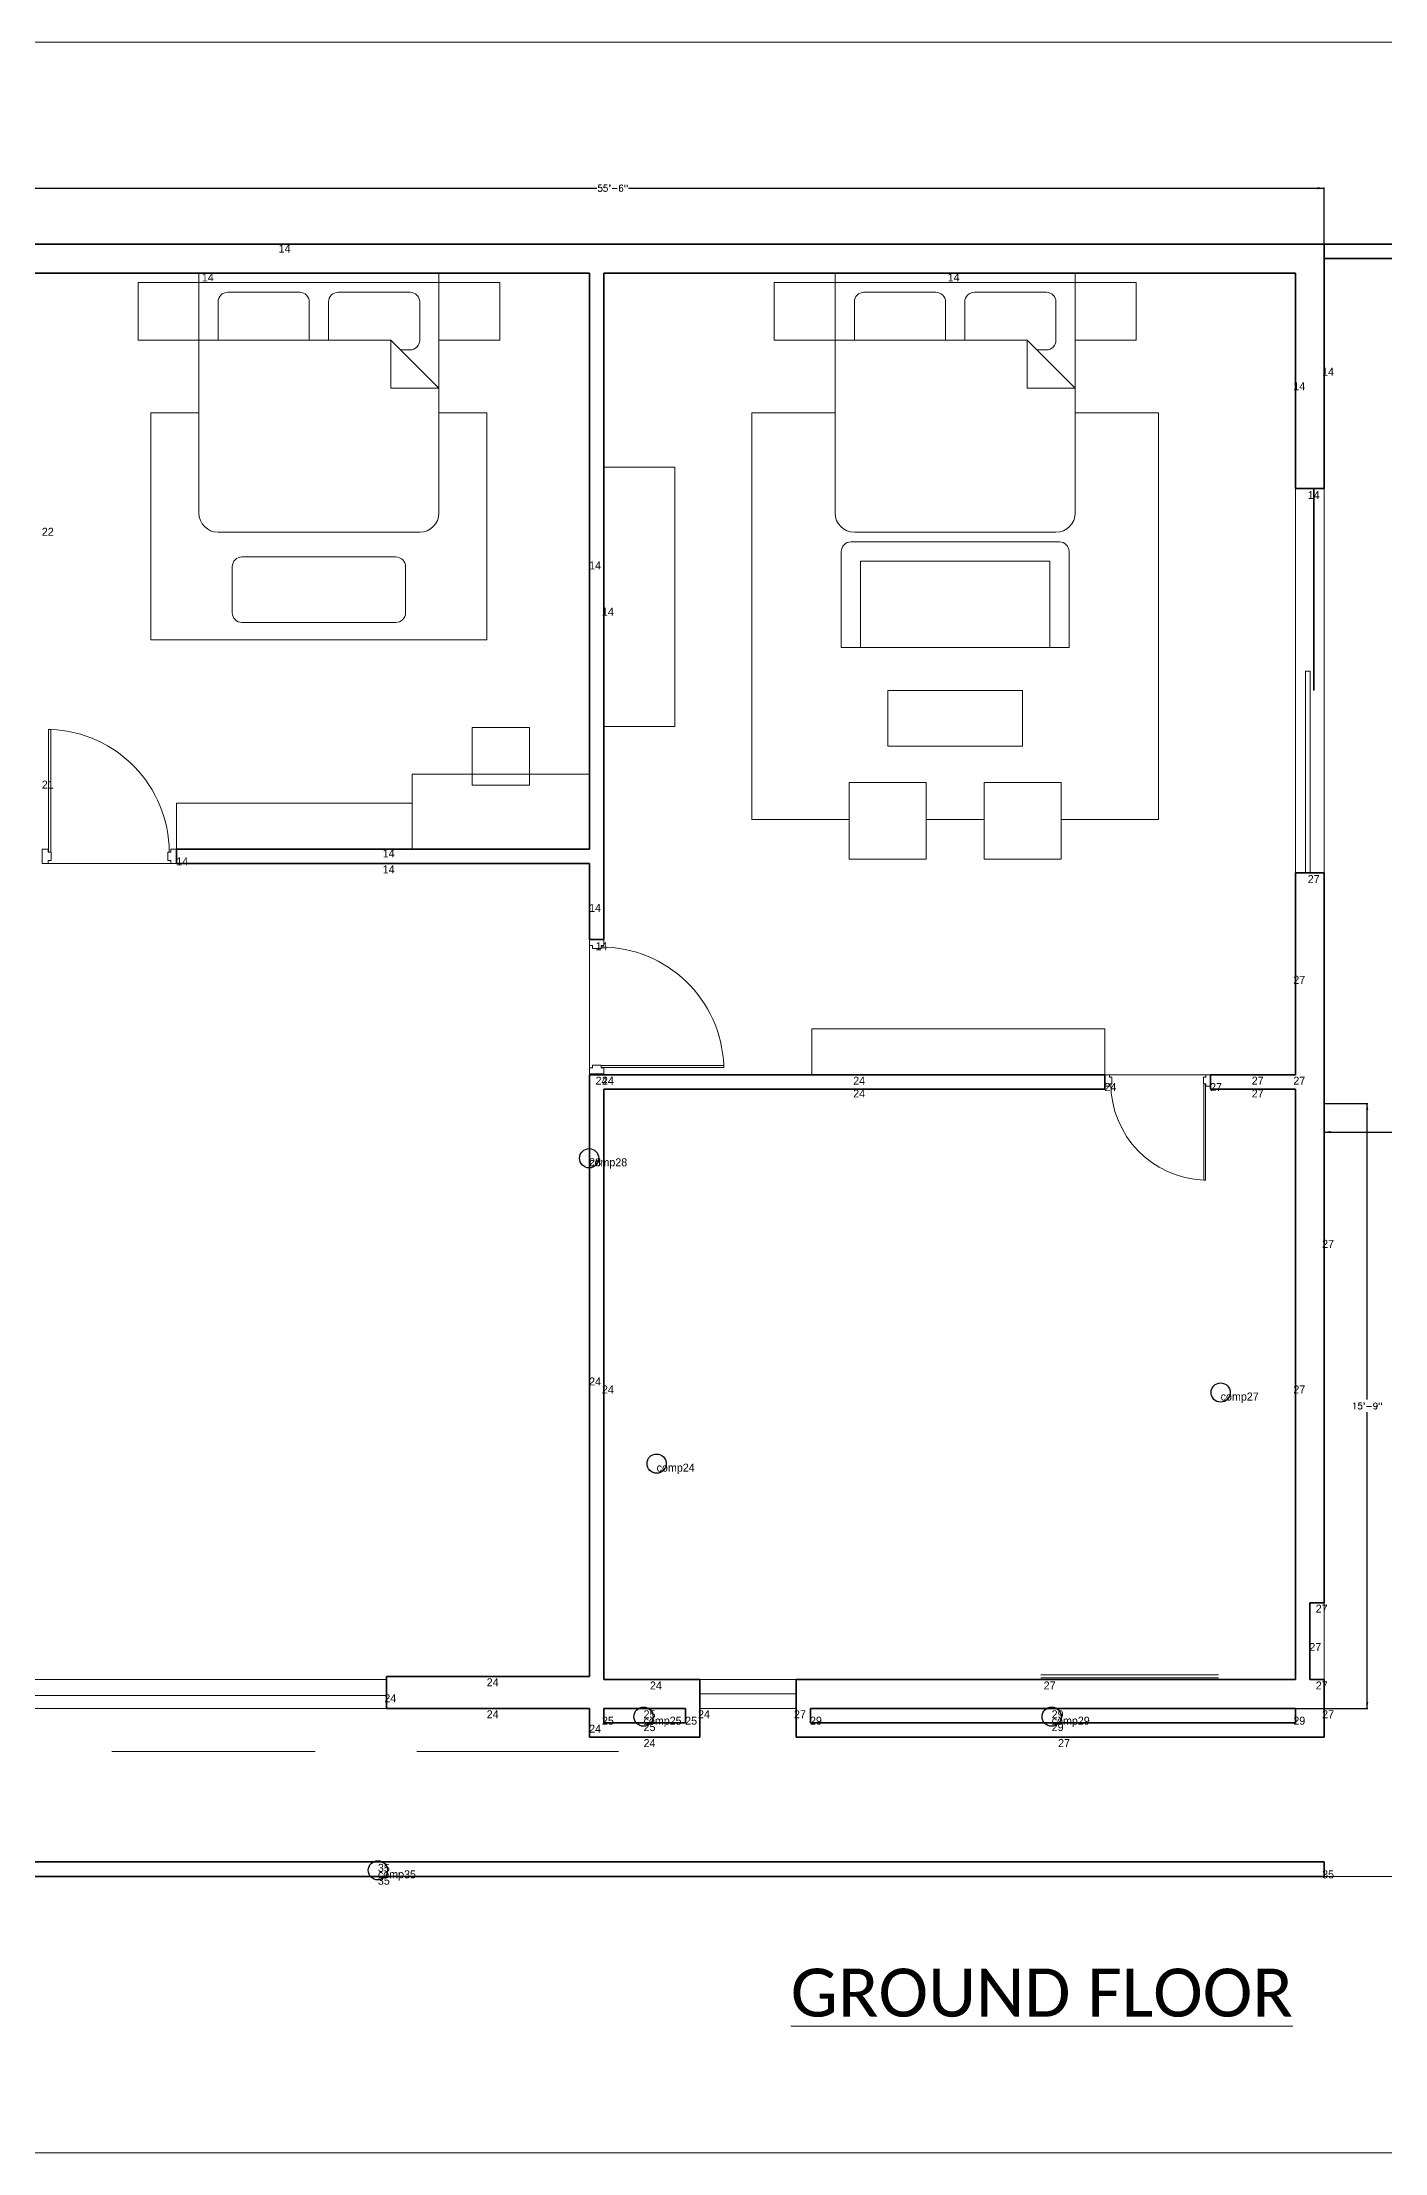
# Model space of a CAD drawing. Header units: inches. Extents: x -315739 to 316877, y 0 to 6478.
# Drawn here: x 316162 to 316582, y 5819 to 6478 of the extents above; entities that cross this region are included whole.
import ezdxf

# ---------------------------------------------------------------- set-up
doc = ezdxf.new("R2010")
doc.units = ezdxf.units.IN
doc.header["$LTSCALE"] = 5
doc.header["$MEASUREMENT"] = 0
doc.linetypes.add('DASHED', pattern=[19.05, 12.7, -6.35])
for name, color, linetype, lineweight in [('boundery wall', 31, 'Continuous', 5), ('DI02', 5, 'Continuous', 5), ('DIM INTER', 7, 'Continuous', 5), ('DOOR', 7, 'Continuous', 9), ('FUR', 32, 'Continuous', 18), ('furniture', 44, 'Continuous', 5), ('PP-OUTER', 1, 'Continuous', 20), ('PROJECTION', 7, 'DASHED', 20), ('RAILING', 4, 'Continuous', 9), ('TEXT', 7, 'Continuous', 15), ('WALL', 7, 'Continuous', 35), ('WINDOW', 1, 'Continuous', 20)]:
    doc.layers.add(name, color=color, linetype=linetype, lineweight=lineweight)
doc.layers.add('comp_debug_text', color=7, linetype='Continuous')
doc.styles.add('calibri', font='calibri')
doc.styles.add('rs', font='rs')
doc.dimstyles.get("Standard").update_dxf_attribs({"dimtxt": 2, "dimasz": 2, "dimexe": 1.25, "dimexo": 0.625, "dimgap": 1, "dimtad": 1, "dimdec": 1, "dimlunit": 4, "dimcen": 2.5, "dimclrd": 5, "dimclre": 5, "dimclrt": 5, "dimadec": 0, "dimazin": 0, "dimtfac": 1, "dimtmove": 0, "dimatfit": 3, "dimfxl": 0.25, "dimarcsym": 0})

# ---------------------------------------------------------------- blocks, each defined once
blk = doc.blocks.new('A$C04F40293')
at = {"layer": 'DOOR', "color": 0, "lineweight": 9}
for p, q in [((39.33, 3.58), (39.33, 41.92)), ((39.33, 41.92), (40.02, 41.92)), ((40.02, 3.58), (40.02, 41.92)), ((0, 0), (42, 0))]:
    blk.add_line(p, q, dxfattribs=at)
at = {"layer": 'DOOR', "color": 0}
for p, q in [((1.85, 4.5), (0, 4.5)), ((0, 0), (0, 4.5)), ((1.85, 3.58), (1.85, 4.5)), ((2.77, 3.58), (1.85, 3.58)), ((1.85, 0), (1.85, 0.92)), ((1.85, 0.92), (2.77, 0.92)), ((2.77, 0.92), (2.77, 3.58)), ((39.23, 0.92), (39.23, 3.58)), ((39.23, 3.58), (40.15, 3.58)), ((40.15, 0.92), (39.23, 0.92)), ((40.15, 3.58), (40.15, 4.5)), ((40.15, 4.5), (42, 4.5)), ((40.15, 0), (40.15, 0.92)), ((42, 4.5), (42, 0)), ((0, 0), (1.85, 0)), ((42, 0), (40.15, 0))]:
    blk.add_line(p, q, dxfattribs=at)
at = {"layer": 'DOOR', "color": 0, "lineweight": 9}
blk.add_arc((40.91, 3.35), 38.6, 92.34833, 179.66225, dxfattribs=at)
blk = doc.blocks.new('*D6')
at = {"layer": 'DIM INTER', "color": 5, "linetype": 'ByBlock', "lineweight": -2}
for p, q in [((316562.63, 6137.74), (316562.63, 6137.86)), ((316562.63, 6137.68), (316659.91, 6137.68)), ((316669.35, 6137.68), (316766.63, 6137.68)), ((316766.63, 6136.74), (316766.63, 6137.86))]:
    blk.add_line(p, q, dxfattribs=at)
for points in [[(316562.63, 6137.68), (316564.63, 6138.01), (316564.63, 6137.35)], [(316766.63, 6137.68), (316764.63, 6137.35), (316764.63, 6138.01)]]:
    blk.add_solid(points, dxfattribs=at)
at = {"layer": 'DIM INTER', "color": 5, "linetype": 'Continuous', "lineweight": -2, "insert": (316664.63, 6137.68), "char_height": 2, "width": 7.4444, "attachment_point": 5, "style": 'rs'}
blk.add_mtext('17\'-0"', dxfattribs=at)
blk = doc.blocks.new('*D11')
at = {"layer": 'DI02', "color": 5, "linetype": 'ByBlock', "lineweight": -2}
for p, q in [((315896.63, 6415.18), (315896.63, 6432.81)), ((315896.63, 6432.63), (316335.43, 6432.63)), ((316345.32, 6432.63), (316562.63, 6432.63)), ((316562.63, 6415.18), (316562.63, 6432.81))]:
    blk.add_line(p, q, dxfattribs=at)
for points in [[(315896.63, 6432.63), (315898.63, 6432.96), (315898.63, 6432.3)], [(316562.63, 6432.63), (316560.63, 6432.3), (316560.63, 6432.96)]]:
    blk.add_solid(points, dxfattribs=at)
at = {"layer": 'DI02', "color": 5, "linetype": 'Continuous', "lineweight": -2, "insert": (316340.38, 6432.63), "char_height": 2, "width": 7.8889, "attachment_point": 5, "style": 'rs'}
blk.add_mtext('55\'-6"', dxfattribs=at)
blk = doc.blocks.new('*D14')
at = {"layer": 'RAILING', "color": 5, "linetype": 'ByBlock', "lineweight": -2}
for p, q in [((316562.69, 6146.61), (316576.26, 6146.61)), ((316576.08, 6054.11), (316576.08, 6146.61)), ((316576.08, 5957.61), (316576.08, 6050.11)), ((316553.69, 5957.61), (316576.26, 5957.61))]:
    blk.add_line(p, q, dxfattribs=at)
for points in [[(316576.08, 6146.61), (316576.41, 6144.61), (316575.75, 6144.61)], [(316576.08, 5957.61), (316575.75, 5959.61), (316576.41, 5959.61)]]:
    blk.add_solid(points, dxfattribs=at)
at = {"layer": 'RAILING', "color": 5, "linetype": 'Continuous', "lineweight": -2, "insert": (316576.08, 6052.11), "char_height": 2, "width": 7.4444, "attachment_point": 5, "style": 'rs'}
blk.add_mtext('15\'-9"', dxfattribs=at)

msp = doc.modelspace()

# ---------------------------------------------------------------- linework, layer by layer
at = {"layer": 'boundery wall'}
msp.add_line((316562.63, 5905.11), (316762.13, 5905.11), dxfattribs=at)
at = {"layer": 'debug', "color": 5}
for centre in [(316333, 6129.5), (316530.29, 6056.29), (316354.08, 6034.08), (316350, 5955), (316477.5, 5955), (316267, 5907)]:
    msp.add_circle(centre, 3, dxfattribs=at)
at = {"layer": 'FUR'}
for p, q in [((316411.77, 6289.11), (316411.77, 6319.11)), ((316414.77, 6322.11), (316479.93, 6322.11)), ((316482.93, 6289.11), (316482.93, 6319.11)), ((316417.77, 6316.11), (316476.93, 6316.11)), ((316417.77, 6289.11), (316417.77, 6316.11)), ((316476.93, 6289.11), (316476.93, 6316.11)), ((316411.77, 6289.11), (316482.93, 6289.11))]:
    msp.add_line(p, q, dxfattribs=at)
at = {"layer": 'FUR', "color": 8}
for p, q in [((316562.63, 5990.61), (316562.63, 5966.61)), ((316529.63, 5968.11), (316474.13, 5968.11)), ((316529.63, 5967.11), (316474.13, 5967.11))]:
    msp.add_line(p, q, dxfattribs=at)
at = {"layer": 'FUR'}
for points in [[(316426.27, 6275.68), (316468.43, 6275.68), (316468.43, 6258.28), (316426.27, 6258.28)], [(316296.4, 6264.13), (316296.4, 6246.13), (316314.4, 6246.13), (316314.4, 6264.13)], [(316333.13, 6249.56), (316277.67, 6249.56), (316277.67, 6226.11), (316333.13, 6226.11)], [(316414.27, 6246.92), (316414.27, 6222.92), (316438.27, 6222.92), (316438.27, 6246.92)], [(316480.43, 6246.92), (316480.43, 6222.92), (316456.43, 6222.92), (316456.43, 6246.92)], [(316277.67, 6240.44), (316204.13, 6240.44), (316204.13, 6226.11), (316277.67, 6226.11)], [(316494.13, 6169.94), (316402.58, 6169.94), (316402.58, 6155.61), (316494.13, 6155.61)]]:
    msp.add_lwpolyline(points, close=True, dxfattribs=at)
for centre, start, end in [((316414.77, 6319.11), 90, 180), ((316479.93, 6319.11), 0, 90)]:
    msp.add_arc(centre, 3, start, end, dxfattribs=at)
at = {"layer": 'furniture'}
for p, q in [((316211.07, 6406.11), (316211.07, 6331.11)), ((316286.07, 6406.11), (316211.07, 6406.11)), ((316286.07, 6406.11), (316286.07, 6331.11)), ((316409.85, 6406.11), (316409.85, 6331.11)), ((316484.85, 6406.11), (316409.85, 6406.11)), ((316484.85, 6406.11), (316484.85, 6331.11)), ((316211.07, 6403.11), (316192.07, 6403.11)), ((316192.07, 6403.11), (316192.07, 6385.11)), ((316211.07, 6403.11), (316211.07, 6385.11)), ((316286.07, 6403.11), (316211.07, 6403.11)), ((316242.57, 6400.11), (316220.07, 6400.11)), ((316277.07, 6400.11), (316254.57, 6400.11)), ((316286.07, 6403.11), (316305.07, 6403.11)), ((316286.07, 6403.11), (316286.07, 6385.11)), ((316305.07, 6403.11), (316305.07, 6385.11)), ((316409.85, 6403.11), (316390.85, 6403.11)), ((316390.85, 6403.11), (316390.85, 6385.11)), ((316409.85, 6403.11), (316409.85, 6385.11)), ((316484.85, 6403.11), (316409.85, 6403.11)), ((316441.35, 6400.11), (316418.85, 6400.11)), ((316475.85, 6400.11), (316453.35, 6400.11)), ((316484.85, 6403.11), (316503.85, 6403.11)), ((316484.85, 6403.11), (316484.85, 6385.11)), ((316503.85, 6403.11), (316503.85, 6385.11)), ((316217.07, 6397.11), (316217.07, 6385.11)), ((316245.57, 6397.11), (316245.57, 6385.11)), ((316251.57, 6397.11), (316251.57, 6385.11)), ((316280.07, 6397.11), (316280.07, 6385.11)), ((316415.85, 6397.11), (316415.85, 6385.11)), ((316444.35, 6397.11), (316444.35, 6385.11)), ((316450.35, 6397.11), (316450.35, 6385.11)), ((316478.85, 6397.11), (316478.85, 6385.11)), ((316211.07, 6385.11), (316192.07, 6385.11)), ((316271.07, 6385.11), (316211.07, 6385.11)), ((316271.07, 6385.11), (316286.07, 6370.11)), ((316271.07, 6370.11), (316271.07, 6385.11)), ((316286.07, 6385.11), (316305.07, 6385.11)), ((316409.85, 6385.11), (316390.85, 6385.11)), ((316469.85, 6385.11), (316409.85, 6385.11)), ((316469.85, 6385.11), (316484.85, 6370.11)), ((316469.85, 6370.11), (316469.85, 6385.11)), ((316484.85, 6385.11), (316503.85, 6385.11)), ((316277.07, 6382.11), (316274.07, 6382.11)), ((316475.85, 6382.11), (316472.85, 6382.11)), ((316286.07, 6370.11), (316271.07, 6370.11)), ((316484.85, 6370.11), (316469.85, 6370.11)), ((316196.07, 6362.46), (316196.07, 6291.54)), ((316211.07, 6362.46), (316196.07, 6362.46)), ((316301.07, 6362.46), (316286.07, 6362.46)), ((316301.07, 6362.46), (316301.07, 6291.54)), ((316409.85, 6362.46), (316383.79, 6362.46)), ((316383.79, 6362.46), (316383.79, 6235.38)), ((316510.9, 6362.46), (316484.85, 6362.46)), ((316510.9, 6362.46), (316510.9, 6235.38)), ((316280.07, 6325.11), (316217.07, 6325.11)), ((316478.85, 6325.11), (316415.85, 6325.11)), ((316301.07, 6291.54), (316196.07, 6291.54)), ((316414.27, 6235.38), (316383.79, 6235.38)), ((316456.43, 6235.38), (316438.27, 6235.38)), ((316510.9, 6235.38), (316480.43, 6235.38))]:
    msp.add_line(p, q, dxfattribs=at)
msp.add_lwpolyline([(316337.63, 6345.42), (316359.81, 6345.42), (316359.81, 6264.42), (316337.63, 6264.42)], close=True, dxfattribs=at)
msp.add_lwpolyline([(316224.51, 6317.4), (316272.63, 6317.4, -0.414214), (316275.63, 6314.4), (316275.63, 6299.93, -0.414214), (316272.63, 6296.93), (316224.51, 6296.93, -0.414214), (316221.51, 6299.93), (316221.51, 6314.4, -0.414214)], format="xyb", close=True, dxfattribs=at)
for centre, radius, start, end in [((316220.07, 6397.11), 3, 90, 180), ((316242.57, 6397.11), 3, 0, 90), ((316254.57, 6397.11), 3, 90, 180), ((316277.07, 6397.11), 3, 0, 90), ((316418.85, 6397.11), 3, 90, 180), ((316441.35, 6397.11), 3, 0, 90), ((316453.35, 6397.11), 3, 90, 180), ((316475.85, 6397.11), 3, 0, 90), ((316277.07, 6385.11), 3, 270, 0), ((316475.85, 6385.11), 3, 270, 0), ((316217.07, 6331.11), 6, 180, 270), ((316280.07, 6331.11), 6, 270, 0), ((316415.85, 6331.11), 6, 180, 270), ((316415.85, 6331.11), 6, 180, 270), ((316478.85, 6331.11), 6, 270, 0)]:
    msp.add_arc(centre, radius, start, end, dxfattribs=at)
at = {"layer": 'PP-OUTER', "ltscale": 10}
msp.add_lwpolyline([(314746.3, 6478.25), (316876.8, 6478.25), (316876.8, 5818.73), (314746.3, 5818.73)], close=True, dxfattribs=at)
at = {"layer": 'PROJECTION'}
msp.add_line((316342.13, 5905.11), (316088.38, 5905.11), dxfattribs=at)
msp.add_lwpolyline([(315898.13, 5957.61), (315898.13, 5944.11), (316342.13, 5944.11)], dxfattribs=at)
at = {"layer": 'WALL'}
for p, q in [((315910.13, 6415.11), (316562.63, 6415.11)), ((316766.63, 6415.11), (316548.63, 6415.11)), ((316562.63, 6338.74), (316562.63, 6415.11)), ((316762.13, 6410.61), (316562.63, 6410.61)), ((316091.38, 6406.11), (316333.13, 6406.11)), ((316333.13, 6226.11), (316333.13, 6406.11)), ((316337.63, 6197.86), (316337.63, 6406.11)), ((316553.63, 6406.11), (316337.63, 6406.11)), ((316553.63, 6338.74), (316553.63, 6406.11)), ((316562.63, 6338.74), (316553.63, 6338.74)), ((316562.63, 6338.74), (316553.63, 6338.74)), ((316333.13, 6226.11), (316204.13, 6226.11)), ((316204.13, 6221.61), (316204.13, 6226.11)), ((316333.13, 6221.61), (316204.13, 6221.61)), ((316333.13, 6197.86), (316333.13, 6221.61)), ((316553.63, 6218.74), (316553.63, 6155.61)), ((316562.63, 6218.74), (316553.63, 6218.74)), ((316562.63, 5990.61), (316562.63, 6218.74)), ((316337.63, 6197.86), (316333.13, 6197.86)), ((316333.13, 5967.61), (316333.13, 6155.61)), ((316333.13, 6155.61), (316337.63, 6155.61)), ((316494.13, 6155.61), (316337.63, 6155.61)), ((316337.63, 6155.61), (316337.63, 6155.61)), ((316494.13, 6151.11), (316494.13, 6155.61)), ((316527.13, 6151.11), (316527.13, 6155.61)), ((316553.63, 6155.61), (316527.13, 6155.61)), ((316553.63, 6155.61), (316553.63, 6155.61)), ((316337.63, 5966.61), (316337.63, 6151.11)), ((316494.13, 6151.11), (316337.63, 6151.11)), ((316553.63, 6151.11), (316527.13, 6151.11)), ((316553.63, 6151.11), (316553.63, 5966.61)), ((316333.13, 6127.86), (316333.13, 6132.36)), ((316558.13, 5966.61), (316558.13, 5990.61)), ((316558.13, 5990.61), (316562.63, 5990.61)), ((316333.13, 5967.61), (316269.67, 5967.61)), ((316269.67, 5967.61), (316269.67, 5957.61)), ((316367.63, 5966.61), (316337.63, 5966.61)), ((316367.63, 5966.61), (316367.63, 5948.61)), ((316553.63, 5966.61), (316397.63, 5966.61)), ((316397.63, 5966.61), (316397.63, 5948.61)), ((316558.13, 5966.61), (316562.63, 5966.61)), ((316562.63, 5948.61), (316562.63, 5966.61)), ((316333.13, 5957.61), (316269.67, 5957.61)), ((316333.13, 5948.61), (316333.13, 5957.61)), ((316337.63, 5953.11), (316337.63, 5957.61)), ((316363.13, 5957.61), (316337.63, 5957.61)), ((316363.13, 5957.61), (316363.13, 5953.11)), ((316402.13, 5957.61), (316553.63, 5957.61)), ((316402.13, 5957.61), (316402.13, 5953.11)), ((316553.63, 5957.61), (316553.63, 5953.11)), ((316363.13, 5953.11), (316337.63, 5953.11)), ((316402.13, 5953.11), (316553.63, 5953.11)), ((316367.63, 5948.61), (316333.13, 5948.61)), ((316397.63, 5948.61), (316562.63, 5948.61)), ((315972.88, 5909.61), (316562.63, 5909.61)), ((316562.63, 5909.61), (316562.63, 5905.11)), ((315972.88, 5905.11), (316562.63, 5905.11))]:
    msp.add_line(p, q, dxfattribs=at)
at = {"layer": 'WINDOW', "linetype": 'Continuous'}
for p, q in [((316553.63, 6338.74), (316553.63, 6218.74)), ((316562.63, 6338.74), (316562.63, 6218.74)), ((316269.67, 5966.61), (316046.25, 5966.61)), ((316367.63, 5966.61), (316397.63, 5966.61)), ((316269.67, 5957.61), (316046.25, 5957.61)), ((316367.63, 5957.61), (316397.63, 5957.61))]:
    msp.add_line(p, q, dxfattribs=at)
for points in [[(316559.5, 6338.74), (316559.5, 6275.74), (316559.25, 6275.74), (316559.25, 6338.74)], [(316558.25, 6218.74), (316558.25, 6281.74), (316556.75, 6281.74), (316556.75, 6218.74)]]:
    msp.add_lwpolyline(points, close=True, dxfattribs=at)
for points in [[(316397.63, 5962.11), (316367.63, 5962.11)], [(316269.67, 5961.61), (316046.25, 5961.61)]]:
    msp.add_lwpolyline(points, dxfattribs=at)

# ---------------------------------------------------------------- block references
at = {"layer": 'DOOR', "color": 7, "xscale": -1}
msp.add_blockref('A$C04F40293', (316204.13, 6221.61), dxfattribs=at)
at = {"layer": 'DOOR', "color": 7}
for p, xscale, yscale, rotation in [((316333.13, 6197.86), 1.000011026222332, 1.000011026222332, 270), ((316494.13, 6155.61), -0.7857146202308628, 0.7857146202308628, 180)]:
    msp.add_blockref('A$C04F40293', p, dxfattribs=dict(at, xscale=xscale, yscale=yscale, rotation=rotation))

# ---------------------------------------------------------------- texts
at = {"layer": 'comp_debug_text', "char_height": 2.5, "attachment_point": 1}
for s, insert in [('14', (316236, 6415)), ('14', (316212, 6406)), ('14', (316445, 6406)), ('14', (316553, 6372)), ('14', (316562, 6376.5)), ('14', (316557.5, 6338)), ('22', (316162, 6326.5)), ('14', (316333, 6316)), ('14', (316337, 6301.5)), ('21', (316162, 6247.5)), ('14', (316268.5, 6226)), ('14', (316204, 6223.5)), ('14', (316268.5, 6221)), ('27', (316557.5, 6218)), ('14', (316333, 6209)), ('14', (316335, 6197)), ('27', (316553, 6186.5)), ('24', (316335, 6155)), ('24', (316337, 6155)), ('24', (316415.5, 6155)), ('27', (316540, 6155)), ('27', (316553, 6155)), ('24', (316415.5, 6151)), ('24', (316494, 6153)), ('27', (316527, 6153)), ('27', (316540, 6151)), ('28', (316333, 6129.5)), ('27', (316562, 6104)), ('24', (316333, 6061)), ('24', (316337, 6058.5)), ('27', (316553, 6058.5)), ('27', (316560, 5990)), ('27', (316558, 5978)), ('24', (316301, 5967)), ('24', (316352, 5966)), ('27', (316475, 5966)), ('27', (316560, 5966)), ('24', (316269, 5962)), ('24', (316301, 5957)), ('25', (316350, 5957)), ('24', (316367, 5957)), ('27', (316397, 5957)), ('29', (316477.5, 5957)), ('27', (316562, 5957)), ('24', (316333, 5952.5)), ('25', (316337, 5955)), ('25', (316350, 5953)), ('25', (316363, 5955)), ('29', (316402, 5955)), ('29', (316477.5, 5953)), ('29', (316553, 5955)), ('24', (316350, 5948)), ('27', (316479.5, 5948)), ('35', (316267, 5909)), ('35', (316267, 5905)), ('35', (316562, 5907))]:
    msp.add_mtext(s, dxfattribs=dict(at, insert=insert))
at = {"layer": 'debug', "char_height": 2.5, "attachment_point": 1}
for s, insert in [('comp28', (316333, 6129.5)), ('comp27', (316530.29, 6056.29)), ('comp24', (316354.08, 6034.08)), ('comp25', (316350, 5955)), ('comp29', (316477.5, 5955)), ('comp35', (316267, 5907))]:
    msp.add_mtext(s, dxfattribs=dict(at, insert=insert))
at = {"layer": 'TEXT', "style": 'calibri'}
msp.add_text('%%UGROUND FLOOR', height=15, dxfattribs=at).set_placement((316395.96, 5861.27))

# ---------------------------------------------------------------- dimensions: what is measured, and where the dimension line sits
at = {"layer": 'DI02'}
dim = msp.add_linear_dim(base=(316562.63, 6432.63), p1=(315896.63, 6415.11), p2=(316562.63, 6415.11), dimstyle='Standard', dxfattribs=at)
dim.commit()
dim.dimension.update_dxf_attribs({"geometry": '*D11', "text_midpoint": (316340.38, 6432.63)})
at = {"layer": 'DIM INTER'}
dim = msp.add_linear_dim(base=(316766.63, 6137.68), p1=(316562.63, 6137.68), p2=(316766.63, 6136.68), dimstyle='Standard', dxfattribs=at)
dim.commit()
dim.dimension.update_dxf_attribs({"geometry": '*D6', "text_midpoint": (316664.63, 6137.68)})
at = {"layer": 'RAILING', "color": 7}
dim = msp.add_linear_dim(base=(316576.08, 6146.61), p1=(316553.63, 5957.61), p2=(316562.63, 6146.61), angle=90, dimstyle='Standard', dxfattribs=at)
dim.commit()
dim.dimension.update_dxf_attribs({"geometry": '*D14', "text_midpoint": (316576.08, 6052.11)})

doc.saveas('drawing.dxf')
